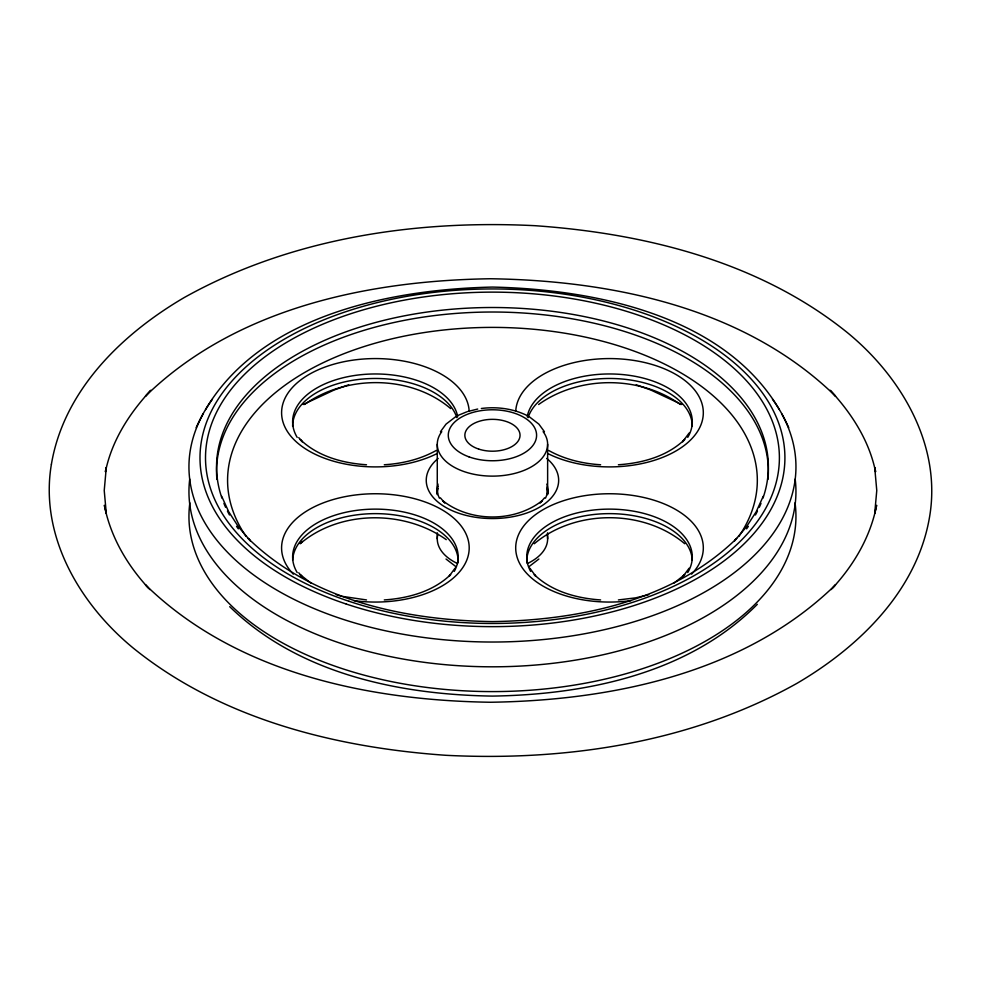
<?xml version="1.0" encoding="UTF-8"?>
<svg xmlns="http://www.w3.org/2000/svg" width="981" height="981" viewBox="0 0 981 981"><rect width="100%" height="100%" fill="white"/><g stroke="black" fill="none" stroke-linecap="round" stroke-linejoin="round"><path stroke-width="1.47" d="M105.323 471.616L106.291 467.532L104.231 490.5L106.291 513.468L104.366 505.289C110.608 537.269 127.689 566.037 149.86 589.581M105.519 471.42C111.871 440.457 129.529 413.148 150.829 390.279L145.458 396.189C235.845 308.022 368.169 280.566 490.5 278.751C612.831 280.566 745.155 308.022 835.542 396.189L830.171 390.279C851.471 413.148 869.129 440.457 875.481 471.42M196.151 427.679C245.262 318.433 384.393 289.432 492.45 287.077C600.507 289.432 739.637 318.433 788.749 427.679M763.267 496.227L756.167 511.824L746.369 526.932L734.536 540.825L736.682 538.459C672.708 600.875 579.048 620.311 492.45 621.598C405.864 620.311 312.203 600.875 248.218 538.459L250.363 540.825L238.53 526.932L228.745 511.824L221.645 496.227M440.444 431.738L446.024 424.135L455.724 416.692M455.012 568.22L449.372 575.921M689.116 433.062L682.604 441.793L684.75 439.427C667.141 456.423 642.248 463.155 618.398 464.761M689.116 568.22L682.604 576.963L684.75 574.596L674.094 583.033M831.14 589.581C853.311 566.037 870.392 537.269 876.634 505.289L874.709 513.468L876.769 490.5L874.709 467.532L875.677 471.616M544.541 497.821L540.09 502.971L542.174 500.653C514.559 522.419 470.34 522.419 442.725 500.653L444.81 502.971L440.371 497.821M302.307 541.377L300.149 543.744C339.843 509.936 404.282 509.764 446.269 539.66M449.2 576.178L450.635 574.596C433.038 591.58 408.133 598.312 384.282 599.931M757.32 604.308C688.87 673.469 586.503 694.622 492.45 696.093C399.304 694.72 298.555 673.812 229.726 606.675M832.857 587.766L835.542 584.811C745.143 672.978 612.831 700.434 490.5 702.249C368.169 700.434 235.845 672.978 145.458 584.811L148.143 587.766M538.876 559.035L529.188 566.478M534.265 543.744C575.271 509.041 643.757 509.041 684.75 543.744M304.515 404.503C346.501 374.607 410.941 374.767 450.635 408.574M538.63 404.503C579.231 375.404 639.784 375.404 680.385 404.503M303.154 404.528L334.276 389.948L348.672 384.81M436.214 450.487C420.334 459.341 402.333 463.633 384.282 464.761M458.274 415.319L466.809 411.824M467.679 411.542L477.71 409.04M648.686 594.694L635.59 597.858L618.398 599.931M481.328 408.488C496.644 406.539 512.683 408.513 526.638 415.319M600.617 464.761C582.567 463.633 564.578 459.341 548.698 450.487M366.502 464.761C342.651 463.155 317.758 456.423 300.149 439.427L302.307 441.793L298.739 437.624M600.617 599.931C576.767 598.312 551.874 591.58 534.265 574.596L535.7 576.178M366.502 599.931L342.541 596.399M336.225 594.694L341.192 596.105M636.24 384.81L650.624 389.948L681.746 404.528M529.188 416.692L538.876 424.135L544.455 431.738M455.711 566.478L446.024 559.035M310.805 583.033L300.149 574.596L302.307 576.963L298.739 572.781M535.528 575.921L529.899 568.22M547.631 444.283L547.631 494.632M547.631 532.793L547.631 538.888M437.268 444.283L437.268 494.632M437.268 532.793L437.268 538.888M547.067 487.054A55.181 31.858 0 0 1 547.496 493.86M437.416 493.86A55.181 31.858 0 0 1 438.09 486.135M795.174 479.084A303.497 175.219 0 0 1 492.45 666.81A303.497 175.219 0 0 1 189.725 479.084M543.118 431.665A55.169 31.858 0 0 1 492.45 476.128A55.169 31.858 0 0 1 441.781 431.665M547.018 534.167A55.169 31.858 0 0 1 527.337 563.572M457.563 563.572A55.169 31.858 0 0 1 437.882 534.167M526.76 562.653A82.772 47.787 0 0 1 607.362 513.652A82.772 47.787 0 0 1 692.255 560.188M297.182 572.548A82.772 47.787 0 0 1 374.35 509.127A82.772 47.787 0 0 1 454.264 571.408M293.319 574.143A93.808 54.163 0 0 1 351.308 495.564A93.808 54.163 0 0 1 469.188 547.165A93.808 54.163 0 0 1 353.785 600.605M527.177 416.815A82.772 47.787 0 0 1 627.448 375.098A82.772 47.787 0 0 1 687.73 437.391M515.736 411.333A93.808 54.163 0 0 1 633.272 360.346A93.808 54.163 0 0 1 692.439 438.053A93.808 54.163 0 0 1 547.889 453.578M297.182 437.391A82.772 47.787 0 0 1 357.452 375.098A82.772 47.787 0 0 1 457.722 416.815M437.023 453.578A93.808 54.163 0 0 1 292.473 438.053A93.808 54.163 0 0 1 351.627 360.346A93.808 54.163 0 0 1 469.176 411.333M546.883 484.087A55.181 31.858 0 0 1 545.461 498.189M439.439 498.189A55.181 31.858 0 0 1 438.029 484.087M546.699 458.409A66.218 38.234 0 0 1 536.472 508.881A66.218 38.234 0 0 1 448.44 508.881A66.218 38.234 0 0 1 438.2 458.409M437.268 493.835A55.181 31.858 0 0 1 438.029 488.587M546.883 488.587A55.181 31.858 0 0 1 547.631 493.835M292.645 560.188A82.772 47.787 0 0 1 377.538 513.652A82.772 47.787 0 0 1 458.139 562.653M292.62 426.257A82.772 47.787 0 0 1 367.9 378.666A82.772 47.787 0 0 1 456.815 417.636M528.097 417.636A82.772 47.787 0 0 1 617 378.666A82.772 47.787 0 0 1 692.279 426.257M530.635 571.408A82.772 47.787 0 0 1 610.55 509.127A82.772 47.787 0 0 1 687.73 572.548M631.114 600.605A93.808 54.163 0 0 1 515.712 547.165A93.808 54.163 0 0 1 633.591 495.564A93.808 54.163 0 0 1 691.58 574.143M246.096 536.497A264.87 152.926 0 0 1 492.45 327.396A264.87 152.926 0 0 1 738.803 536.497M216.899 479.378A275.906 159.29 0 0 1 492.45 312.019A275.906 159.29 0 0 1 768 479.378M221.927 498.103A275.906 159.29 0 0 1 492.45 307.507A275.906 159.29 0 0 1 762.985 498.103M760.986 503.376A275.906 159.29 0 0 1 759.306 507.275M757.442 511.15A275.906 159.29 0 0 1 755.419 515M748.344 526.356A275.906 159.29 0 0 1 746.578 528.845M238.322 528.845A275.906 159.29 0 0 1 236.556 526.356M229.48 515A275.906 159.29 0 0 1 227.457 511.15M225.593 507.275A275.906 159.29 0 0 1 223.913 503.376M781.722 413.786A303.497 175.219 0 0 1 492.45 642.028A303.497 175.219 0 0 1 203.177 413.786M205.593 409.58A303.497 175.219 0 0 1 212.423 399.242M772.488 399.242A303.497 175.219 0 0 1 779.306 409.58M795.039 502.824A303.497 175.219 0 0 1 492.45 691.593A303.497 175.219 0 0 1 189.86 502.824M51.404 464.246C39.289 535.675 79.657 604.112 133.416 648.208C221.13 719.085 335.306 747.547 445.865 755.296C566.123 761.415 690.808 742.703 796.94 683.352C859.098 646.957 917.186 590.672 929.596 516.754C941.711 445.325 901.343 376.888 847.584 332.792C759.87 261.915 645.694 233.453 535.135 225.704C414.877 219.585 290.192 238.285 184.06 297.648C121.902 334.043 63.814 390.328 51.404 464.246M468.967 456.852A44.145 25.481 0 0 0 536.558 436.214A44.145 25.481 0 0 0 471.824 412.731A44.145 25.481 0 0 0 468.967 456.852M478.654 449.065A27.591 15.929 0 0 0 520.04 435.27A27.591 15.929 0 0 0 478.654 421.474A27.591 15.929 0 0 0 478.654 449.065M348.978 601.267A286.942 165.666 0 0 0 779.392 457.796A286.942 165.666 0 0 0 348.978 314.325A286.942 165.666 0 0 0 348.978 601.267M346.219 604.026A292.461 168.855 0 0 0 784.91 457.796A292.461 168.855 0 0 0 346.219 311.566A292.461 168.855 0 0 0 346.219 604.026"/></g></svg>
